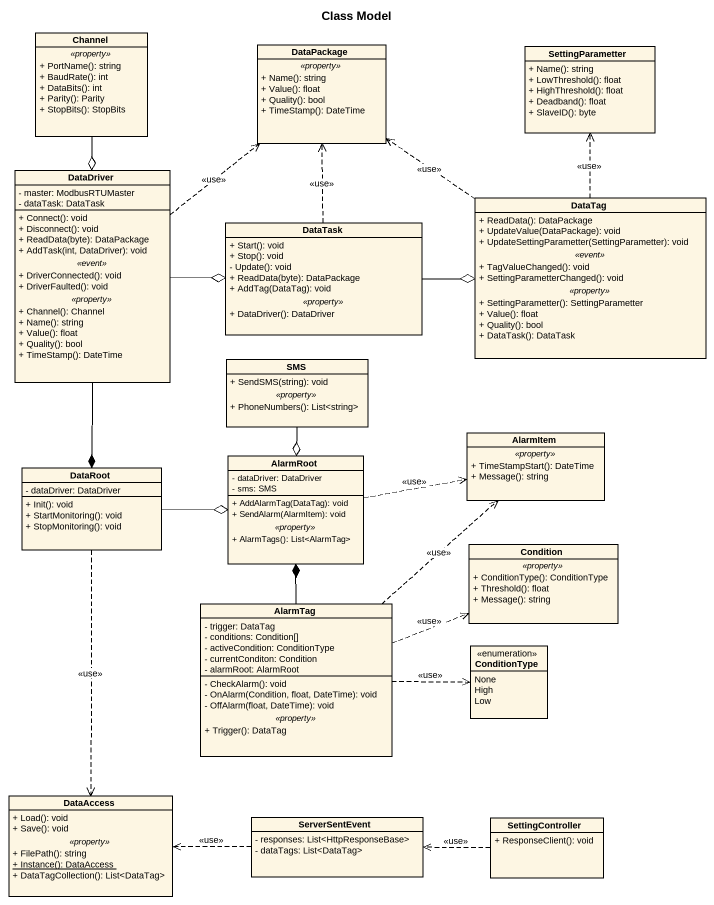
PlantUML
@startuml
title Class Model
hide circle
hide empty members
skinparam classAttributeIconSize 0
class Channel {
  .. <<property>> ..
  + PortName(): string
  + BaudRate(): int
  + DataBits(): int
  + Parity(): Parity
  + StopBits(): StopBits
}
class DataPackage {
  .. <<property>> ..
  + Name(): string
  + Value(): float
  + Quality(): bool
  + TimeStamp(): DateTime
}
class SettingParametter {
  + Name(): string
  + LowThreshold(): float
  + HighThreshold(): float
  + Deadband(): float
  + SlaveID(): byte
}
class DataDriver {
  - master: ModbusRTUMaster
  - dataTask: DataTask
  --
  + Connect(): void
  + Disconnect(): void
  + ReadData(byte): DataPackage
  + AddTask(int, DataDriver): void
  .. <<event>> ..
  + DriverConnected(): void
  + DriverFaulted(): void
  .. <<property>> ..
  + Channel(): Channel
  + Name(): string
  + Value(): float
  + Quality(): bool
  + TimeStamp(): DateTime
}
class DataTag {
  + ReadData(): DataPackage
  + UpdateValue(DataPackage): void
  + UpdateSettingParametter(SettingParametter): void
  .. <<event>> ..
  + TagValueChanged(): void
  + SettingParametterChanged(): void
  .. <<property>> ..
  + SettingParametter(): SettingParametter
  + Value(): float
  + Quality(): bool
  + DataTask(): DataTask
}
class DataTask {
  + Start(): void
  + Stop(): void
  - Update(): void
  + ReadData(byte): DataPackage
  + AddTag(DataTag): void
  .. <<property>> ..
  + DataDriver(): DataDriver
}
class SMS {
  + SendSMS(string): void
  .. <<property>> ..
  + PhoneNumbers(): List<string>
}
class AlarmItem {
  .. <<property>> ..
  + TimeStampStart(): DateTime
  + Message(): string
}
class DataRoot {
  - dataDriver: DataDriver
  + Init(): void
  + StartMonitoring(): void
  + StopMonitoring(): void
}
class AlarmRoot {
  - dataDriver: DataDriver
  - sms: SMS
  --
  + AddAlarmTag(DataTag): void
  + SendAlarm(AlarmItem): void
  .. <<property>> ..
  + AlarmTags(): List<AlarmTag>
}
class Condition {
  .. <<property>> ..
  + ConditionType(): ConditionType
  + Threshold(): float
  + Message(): string
}
class AlarmTag {
  - trigger: DataTag
  - conditions: Condition[]
  - activeCondition: ConditionType
  - currentConditon: Condition
  - alarmRoot: AlarmRoot
  --
  - CheckAlarm(): void
  - OnAlarm(Condition, float, DateTime): void
  - OffAlarm(float, DateTime): void
  .. <<property>> ..
  + Trigger(): DataTag
}
enum ConditionType {
  None
  High
  Low
}
class DataAccess {
  + Load(): void
  + Save(): void
  .. <<property>> ..
  + FilePath(): string
  {static} + Instance(): DataAccess
  + DataTagCollection(): List<DataTag>
}
class ServerSentEvent {
  - responses: List<HttpResponseBase>
  - dataTags: List<DataTag>
}
class SettingController {
  + ResponseClient(): void
}
Channel --o DataDriver
DataDriver .up.> DataPackage : <<use>>
DataDriver -right-o DataTask
DataDriver --* DataRoot
DataTag .up.> DataPackage : <<use>>
DataTag .up.> SettingParametter : <<use>>
DataTask .up.> DataPackage : <<use>>
DataTask -right-o DataTag
SMS --o AlarmRoot
DataRoot -right-o AlarmRoot
DataRoot ..> DataAccess : <<use>>
AlarmRoot .right.> AlarmItem : <<use>>
AlarmTag .up.> AlarmItem : <<use>>
AlarmTag -up-* AlarmRoot
AlarmTag .right.> Condition : <<use>>
AlarmTag .right.> ConditionType : <<use>>
ServerSentEvent .left.> DataAccess : <<use>>
SettingController .left.> ServerSentEvent : <<use>>
@enduml
